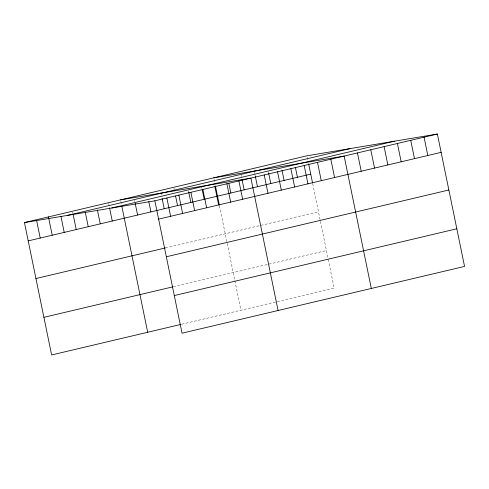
<?xml version="1.0" encoding="UTF-8"?>
<svg xmlns="http://www.w3.org/2000/svg" width="489" height="489" viewBox="0 0 489 489"><rect width="100%" height="100%" fill="white"/><g stroke="black" fill="none" stroke-linecap="round" stroke-linejoin="round"><path stroke-width="0.37" stroke-dasharray="2.44 1.83" d="M165.294 247.966L318.467 211.761M173.259 286.75L326.426 250.545M181.725 324.219L334.152 288.192L328.095 258.669M307.281 157.262L308.033 160.93M312.709 183.711L327.942 257.929M268.375 171.835L268.675 173.302M254.152 170.588L254.604 172.788M254.757 173.522L255.203 175.716M241.132 175.203L241.438 176.67M214.048 179.298L214.799 182.965M219.475 205.753L234.708 279.965M234.861 280.704L240.918 310.228M201.48 186.113L202.079 189.041M188.461 190.728L188.76 192.189M173.937 188.008L174.237 189.475M160.918 192.623L161.37 194.824M134.579 200.386L134.885 201.853M120.807 201.334L121.565 205.001M108.65 203.442L109.408 207.104M72.629 211.957L72.928 213.418"/><path stroke-width="0.73" d="M24.45 222.574L306.976 155.795L437.374 134.035L464.55 266.426L182.024 333.205L154.848 200.808L24.45 222.574L51.626 354.965L180.985 324.396M67.482 215.392L350.008 148.613M111.816 207.99L394.342 141.217M154.848 200.808L437.374 134.035M28.209 240.894L310.741 174.121M158.607 219.127L441.133 152.354M35.935 278.541L165.294 247.966M166.333 256.774L448.859 189.995M43.9 317.324L172.519 286.927M174.292 295.558L456.824 228.785M213.742 177.831L344.14 156.07L371.316 288.461M120.508 199.873L250.906 178.106L278.082 310.497M424.055 137.183L427.814 155.502M410.736 140.331L414.495 158.65M397.416 143.479L401.176 161.798M384.097 146.627L387.856 164.946M370.778 149.775L374.537 168.094M357.459 152.923L361.218 171.242M330.821 159.218L334.58 177.538M317.502 162.366L321.261 180.685M308.632 163.858L312.557 182.978M304.182 165.514L307.942 183.833M295.466 167.739L297.422 177.269M290.863 168.662L294.623 186.981M281.994 170.154L284.103 180.417M277.544 171.81L281.303 190.129M268.675 173.302L270.784 183.564M264.225 174.958L267.984 193.277M255.356 176.45L257.465 186.712M242.037 179.597L244.145 189.86M238.895 180.942L242.66 199.261M228.87 183.479L230.826 193.008M226.89 183.778L230.649 202.104M215.398 185.893L219.323 205.013M214.885 186.621L218.644 204.94M202.874 189.457L206.633 207.776M202.232 189.775L204.188 199.304M190.869 192.293L194.628 210.618M188.76 192.189L190.869 202.452M178.858 195.135L182.623 213.455M175.594 196.071L177.55 205.6M166.853 197.972L170.612 216.291M162.122 198.485L164.231 208.748M148.803 201.633L150.912 211.896M135.184 203.32L137.592 215.044M121.865 206.468L147.684 332.263M109.554 207.837L112.262 221.028M97.397 209.946L100.257 223.864M85.239 212.049L88.246 226.707M73.081 214.151L76.241 229.543M60.923 216.26L64.23 232.379M48.466 216.896L52.225 235.221M36.608 220.472L40.22 238.057"/></g></svg>
